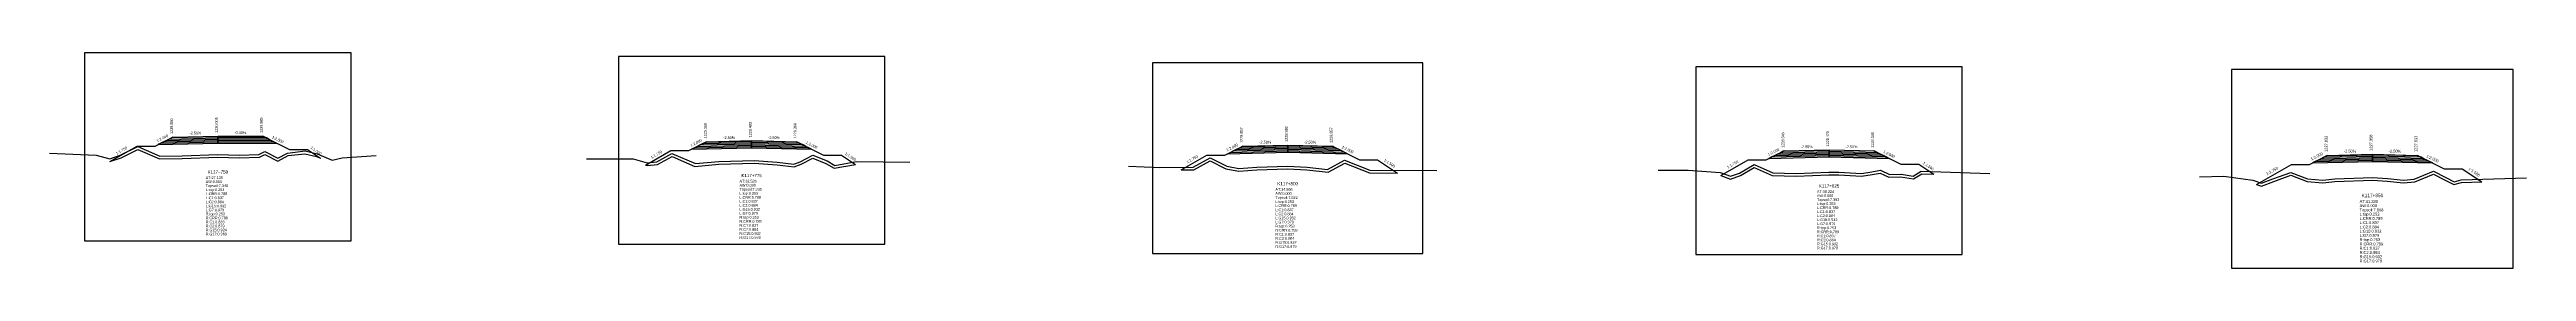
# Model space of a CAD drawing. Extents: x -7 to 78429, y 1189 to 1262.
# Drawn here: x 76318.1 to 76594.1, y 1215.2 to 1239.3 of the extents above; entities that cross this region are included whole.
import ezdxf
from ezdxf.enums import TextEntityAlignment as Align

# ---------------------------------------------------------------- set-up
doc = ezdxf.new("R2010")
doc.units = 0

msp = doc.modelspace()

# ---------------------------------------------------------------- linework, layer by layer
at = {"layer": 'A4_BORDER', "color": 7}
for points in [[(76322.006, 1218.295), (76351.706, 1218.295), (76351.706, 1239.295), (76322.006, 1239.295), (76322.006, 1218.295)], [(76381.49, 1217.906), (76411.19, 1217.906), (76411.19, 1238.906), (76381.49, 1238.906), (76381.49, 1217.906)], [(76441.016, 1216.887), (76471.14, 1216.887), (76471.14, 1238.187), (76441.016, 1238.187), (76441.016, 1216.887)], [(76501.56, 1216.743), (76531.26, 1216.743), (76531.26, 1237.743), (76501.56, 1237.743), (76501.56, 1216.743)], [(76561.262, 1215.239), (76592.658, 1215.239), (76592.658, 1237.439), (76561.262, 1237.439), (76561.262, 1215.239)]]:
    msp.add_lwpolyline(points, dxfattribs=at)
at = {"layer": 'CLEAR_GROUND', "color": 8}
for points in [[(76324.82, 1227.145), (76324.829, 1227.142), (76326.091, 1227.583), (76327.957, 1228.502), (76330.345, 1227.446), (76332.871, 1227.499), (76336.844, 1227.639), (76339.215, 1227.557), (76341.495, 1227.634), (76342.079, 1227.949), (76343.548, 1227.197), (76344.704, 1227.808), (76346.564, 1228.03), (76347.844, 1227.717), (76348.285, 1227.532)], [(76384.52, 1226.756), (76384.681, 1226.713), (76385.868, 1226.808), (76387.477, 1227.719), (76390.025, 1226.608), (76392.701, 1226.87), (76396.618, 1226.952), (76399.17, 1226.792), (76401.088, 1226.544), (76401.874, 1226.84), (76403.17, 1227.532), (76404.615, 1226.946), (76405.538, 1226.404), (76407.919, 1226.815)], [(76444.22, 1226.224), (76445.63, 1226.238), (76447.454, 1227.213), (76449.2, 1226.343), (76450.636, 1226.062), (76452.647, 1226.24), (76456.073, 1226.342), (76458.228, 1226.228), (76460.583, 1225.962), (76462.447, 1226.961), (76465.179, 1225.883), (76468.319, 1225.863)], [(76504.344, 1225.593), (76505.42, 1225.185), (76506.546, 1225.585), (76508.072, 1226.495), (76510.061, 1225.605), (76512.761, 1225.531), (76516.399, 1225.677), (76517.483, 1225.657), (76520.023, 1225.517), (76521.225, 1225.699), (76522.095, 1225.868), (76523.072, 1225.41), (76524.359, 1225.456), (76525.827, 1225.209), (76526.748, 1225.78), (76528.081, 1225.731)], [(76564.044, 1224.595), (76564.588, 1224.406), (76565.982, 1224.928), (76567.868, 1225.623), (76569.671, 1224.912), (76571.423, 1224.768), (76572.779, 1224.916), (76576.967, 1225.066), (76578.611, 1224.965), (76580.416, 1224.77), (76581.695, 1224.881), (76583.761, 1225.743), (76584.991, 1225.097), (76586.022, 1224.582), (76586.885, 1224.799), (76589.161, 1224.866)]]:
    msp.add_lwpolyline(points, dxfattribs=at)
at = {"layer": 'DESIGN_ROAD_TRIMMED', "color": 1}
for points in [[(76324.82, 1227.145), (76327.856, 1228.88), (76329.856, 1228.88), (76331.856, 1229.88), (76331.856, 1229.88), (76331.751, 1229.827), (76331.751, 1229.827), (76331.435, 1229.669), (76331.435, 1229.669), (76331.119, 1229.512), (76331.119, 1229.512), (76330.804, 1229.354), (76330.804, 1229.354), (76330.488, 1229.196), (76330.488, 1229.196), (76330.172, 1229.038), (76336.856, 1229.205), (76336.856, 1229.355), (76336.856, 1229.355), (76336.856, 1229.505), (76336.856, 1229.505), (76336.856, 1229.655), (76336.856, 1229.655), (76336.856, 1229.805), (76336.856, 1229.805), (76336.856, 1229.955), (76336.856, 1229.955), (76336.856, 1230.005), (76336.856, 1230.005), (76336.856, 1230.005), (76336.856, 1230.005), (76336.856, 1230.005), (76336.856, 1229.955), (76336.856, 1229.955), (76336.856, 1229.805), (76336.856, 1229.805), (76336.856, 1229.655), (76336.856, 1229.655), (76336.856, 1229.505), (76336.856, 1229.505), (76336.856, 1229.355), (76336.856, 1229.355), (76336.856, 1229.205), (76343.469, 1229.179), (76343.167, 1229.33), (76343.167, 1229.33), (76342.864, 1229.481), (76342.864, 1229.481), (76342.562, 1229.632), (76342.562, 1229.632), (76342.26, 1229.783), (76342.26, 1229.783), (76341.957, 1229.935), (76341.957, 1229.935), (76341.856, 1229.985), (76341.856, 1229.985), (76344.856, 1228.485), (76346.856, 1228.485), (76348.285, 1227.532)], [(76384.52, 1226.756), (76387.34, 1228.368), (76389.34, 1228.368), (76391.34, 1229.368), (76391.34, 1229.368), (76391.235, 1229.315), (76391.235, 1229.315), (76390.919, 1229.157), (76390.919, 1229.157), (76390.603, 1229), (76390.603, 1229), (76390.287, 1228.842), (76390.287, 1228.842), (76389.972, 1228.684), (76389.972, 1228.684), (76389.656, 1228.526), (76396.34, 1228.693), (76396.34, 1228.843), (76396.34, 1228.843), (76396.34, 1228.993), (76396.34, 1228.993), (76396.34, 1229.143), (76396.34, 1229.143), (76396.34, 1229.293), (76396.34, 1229.293), (76396.34, 1229.443), (76396.34, 1229.443), (76396.34, 1229.493), (76396.34, 1229.493), (76396.34, 1229.493), (76396.34, 1229.493), (76396.34, 1229.493), (76396.34, 1229.443), (76396.34, 1229.443), (76396.34, 1229.293), (76396.34, 1229.293), (76396.34, 1229.143), (76396.34, 1229.143), (76396.34, 1228.993), (76396.34, 1228.993), (76396.34, 1228.843), (76396.34, 1228.843), (76396.34, 1228.693), (76403.024, 1228.526), (76402.709, 1228.684), (76402.709, 1228.684), (76402.393, 1228.842), (76402.393, 1228.842), (76402.077, 1229), (76402.077, 1229), (76401.761, 1229.157), (76401.761, 1229.157), (76401.445, 1229.315), (76401.445, 1229.315), (76401.34, 1229.368), (76401.34, 1229.368), (76404.34, 1227.868), (76406.34, 1227.868), (76407.919, 1226.815)], [(76444.22, 1226.224), (76447.078, 1227.857), (76449.078, 1227.857), (76451.078, 1228.857), (76451.078, 1228.857), (76450.973, 1228.804), (76450.973, 1228.804), (76450.657, 1228.646), (76450.657, 1228.646), (76450.341, 1228.489), (76450.341, 1228.489), (76450.026, 1228.331), (76450.026, 1228.331), (76449.71, 1228.173), (76449.71, 1228.173), (76449.394, 1228.015), (76456.078, 1228.182), (76456.078, 1228.332), (76456.078, 1228.332), (76456.078, 1228.482), (76456.078, 1228.482), (76456.078, 1228.632), (76456.078, 1228.632), (76456.078, 1228.782), (76456.078, 1228.782), (76456.078, 1228.932), (76456.078, 1228.932), (76456.078, 1228.982), (76456.078, 1228.982), (76456.078, 1228.982), (76456.078, 1228.982), (76456.078, 1228.982), (76456.078, 1228.932), (76456.078, 1228.932), (76456.078, 1228.782), (76456.078, 1228.782), (76456.078, 1228.632), (76456.078, 1228.632), (76456.078, 1228.482), (76456.078, 1228.482), (76456.078, 1228.332), (76456.078, 1228.332), (76456.078, 1228.182), (76462.762, 1228.015), (76462.447, 1228.173), (76462.447, 1228.173), (76462.131, 1228.331), (76462.131, 1228.331), (76461.815, 1228.489), (76461.815, 1228.489), (76461.499, 1228.646), (76461.499, 1228.646), (76461.183, 1228.804), (76461.183, 1228.804), (76461.078, 1228.857), (76461.078, 1228.857), (76464.078, 1227.357), (76466.078, 1227.357), (76468.319, 1225.863)], [(76504.344, 1225.593), (76507.41, 1227.345), (76509.41, 1227.345), (76511.41, 1228.345), (76511.41, 1228.345), (76511.305, 1228.292), (76511.305, 1228.292), (76510.989, 1228.134), (76510.989, 1228.134), (76510.673, 1227.977), (76510.673, 1227.977), (76510.357, 1227.819), (76510.357, 1227.819), (76510.042, 1227.661), (76510.042, 1227.661), (76509.726, 1227.503), (76516.41, 1227.67), (76516.41, 1227.82), (76516.41, 1227.82), (76516.41, 1227.97), (76516.41, 1227.97), (76516.41, 1228.12), (76516.41, 1228.12), (76516.41, 1228.27), (76516.41, 1228.27), (76516.41, 1228.42), (76516.41, 1228.42), (76516.41, 1228.47), (76516.41, 1228.47), (76516.41, 1228.47), (76516.41, 1228.47), (76516.41, 1228.47), (76516.41, 1228.42), (76516.41, 1228.42), (76516.41, 1228.27), (76516.41, 1228.27), (76516.41, 1228.12), (76516.41, 1228.12), (76516.41, 1227.97), (76516.41, 1227.97), (76516.41, 1227.82), (76516.41, 1227.82), (76516.41, 1227.67), (76523.094, 1227.503), (76522.778, 1227.661), (76522.778, 1227.661), (76522.463, 1227.819), (76522.463, 1227.819), (76522.147, 1227.977), (76522.147, 1227.977), (76521.831, 1228.134), (76521.831, 1228.134), (76521.515, 1228.292), (76521.515, 1228.292), (76521.41, 1228.345), (76521.41, 1228.345), (76524.41, 1226.845), (76526.41, 1226.845), (76528.081, 1225.731)], [(76564.044, 1224.595), (76567.96, 1226.833), (76569.96, 1226.833), (76571.96, 1227.833), (76571.96, 1227.833), (76571.855, 1227.78), (76571.855, 1227.78), (76571.539, 1227.622), (76571.539, 1227.622), (76571.223, 1227.465), (76571.223, 1227.465), (76570.907, 1227.307), (76570.907, 1227.307), (76570.592, 1227.149), (76570.592, 1227.149), (76570.276, 1226.991), (76576.96, 1227.158), (76576.96, 1227.308), (76576.96, 1227.308), (76576.96, 1227.458), (76576.96, 1227.458), (76576.96, 1227.608), (76576.96, 1227.608), (76576.96, 1227.758), (76576.96, 1227.758), (76576.96, 1227.908), (76576.96, 1227.908), (76576.96, 1227.958), (76576.96, 1227.958), (76576.96, 1227.958), (76576.96, 1227.958), (76576.96, 1227.958), (76576.96, 1227.908), (76576.96, 1227.908), (76576.96, 1227.758), (76576.96, 1227.758), (76576.96, 1227.608), (76576.96, 1227.608), (76576.96, 1227.458), (76576.96, 1227.458), (76576.96, 1227.308), (76576.96, 1227.308), (76576.96, 1227.158), (76583.644, 1226.991), (76583.328, 1227.149), (76583.328, 1227.149), (76583.013, 1227.307), (76583.013, 1227.307), (76582.697, 1227.465), (76582.697, 1227.465), (76582.381, 1227.622), (76582.381, 1227.622), (76582.065, 1227.78), (76582.065, 1227.78), (76581.96, 1227.833), (76581.96, 1227.833), (76584.96, 1226.333), (76586.96, 1226.333), (76589.161, 1224.866)]]:
    msp.add_lwpolyline(points, dxfattribs=at)
at = {"layer": 'FINISHED_ROAD', "color": 2}
for points in [[(76327.856, 1228.88), (76329.856, 1228.88), (76331.856, 1229.88), (76331.856, 1229.88), (76336.856, 1230.005), (76341.856, 1229.985), (76341.856, 1229.985), (76344.856, 1228.485), (76346.856, 1228.485)], [(76387.34, 1228.368), (76389.34, 1228.368), (76391.34, 1229.368), (76391.34, 1229.368), (76396.34, 1229.493), (76401.34, 1229.368), (76401.34, 1229.368), (76404.34, 1227.868), (76406.34, 1227.868)], [(76447.078, 1227.857), (76449.078, 1227.857), (76451.078, 1228.857), (76451.078, 1228.857), (76456.078, 1228.982), (76461.078, 1228.857), (76461.078, 1228.857), (76464.078, 1227.357), (76466.078, 1227.357)], [(76507.41, 1227.345), (76509.41, 1227.345), (76511.41, 1228.345), (76511.41, 1228.345), (76516.41, 1228.47), (76521.41, 1228.345), (76521.41, 1228.345), (76524.41, 1226.845), (76526.41, 1226.845)], [(76567.96, 1226.833), (76569.96, 1226.833), (76571.96, 1227.833), (76571.96, 1227.833), (76576.96, 1227.958), (76581.96, 1227.833), (76581.96, 1227.833), (76584.96, 1226.333), (76586.96, 1226.333)]]:
    msp.add_lwpolyline(points, dxfattribs=at)
at = {"layer": 'LAYER_0', "color": 4}
for points in [[(76331.856, 1229.88), (76331.751, 1229.827), (76336.856, 1229.955), (76336.856, 1230.005)], [(76391.34, 1229.368), (76391.235, 1229.315), (76396.34, 1229.443), (76396.34, 1229.493)], [(76451.078, 1228.857), (76450.973, 1228.804), (76456.078, 1228.932), (76456.078, 1228.982)], [(76511.41, 1228.345), (76511.305, 1228.292), (76516.41, 1228.42), (76516.41, 1228.47)], [(76571.96, 1227.833), (76571.855, 1227.78), (76576.96, 1227.908), (76576.96, 1227.958)]]:
    msp.add_lwpolyline(points, dxfattribs=at)
at = {"layer": 'LAYER_1', "color": 4}
for points in [[(76331.751, 1229.827), (76331.435, 1229.669), (76336.856, 1229.805), (76336.856, 1229.955)], [(76391.235, 1229.315), (76390.919, 1229.157), (76396.34, 1229.293), (76396.34, 1229.443)], [(76450.973, 1228.804), (76450.657, 1228.646), (76456.078, 1228.782), (76456.078, 1228.932)], [(76511.305, 1228.292), (76510.989, 1228.134), (76516.41, 1228.27), (76516.41, 1228.42)], [(76571.855, 1227.78), (76571.539, 1227.622), (76576.96, 1227.758), (76576.96, 1227.908)]]:
    msp.add_lwpolyline(points, dxfattribs=at)
at = {"layer": 'LAYER_10', "color": 6}
for points in [[(76342.864, 1229.481), (76343.167, 1229.33), (76336.856, 1229.355), (76336.856, 1229.505)], [(76402.393, 1228.842), (76402.709, 1228.684), (76396.34, 1228.843), (76396.34, 1228.993)], [(76462.131, 1228.331), (76462.447, 1228.173), (76456.078, 1228.332), (76456.078, 1228.482)], [(76522.463, 1227.819), (76522.778, 1227.661), (76516.41, 1227.82), (76516.41, 1227.97)], [(76583.013, 1227.307), (76583.328, 1227.149), (76576.96, 1227.308), (76576.96, 1227.458)]]:
    msp.add_lwpolyline(points, dxfattribs=at)
at = {"layer": 'LAYER_11', "color": 6}
for points in [[(76343.167, 1229.33), (76343.469, 1229.179), (76336.856, 1229.205), (76336.856, 1229.355)], [(76402.709, 1228.684), (76403.024, 1228.526), (76396.34, 1228.693), (76396.34, 1228.843)], [(76462.447, 1228.173), (76462.762, 1228.015), (76456.078, 1228.182), (76456.078, 1228.332)], [(76522.778, 1227.661), (76523.094, 1227.503), (76516.41, 1227.67), (76516.41, 1227.82)], [(76583.328, 1227.149), (76583.644, 1226.991), (76576.96, 1227.158), (76576.96, 1227.308)]]:
    msp.add_lwpolyline(points, dxfattribs=at)
at = {"layer": 'LAYER_2', "color": 4}
for points in [[(76331.435, 1229.669), (76331.119, 1229.512), (76336.856, 1229.655), (76336.856, 1229.805)], [(76390.919, 1229.157), (76390.603, 1229), (76396.34, 1229.143), (76396.34, 1229.293)], [(76450.657, 1228.646), (76450.341, 1228.489), (76456.078, 1228.632), (76456.078, 1228.782)], [(76510.989, 1228.134), (76510.673, 1227.977), (76516.41, 1228.12), (76516.41, 1228.27)], [(76571.539, 1227.622), (76571.223, 1227.465), (76576.96, 1227.608), (76576.96, 1227.758)]]:
    msp.add_lwpolyline(points, dxfattribs=at)
at = {"layer": 'LAYER_3', "color": 4}
for points in [[(76331.119, 1229.512), (76330.804, 1229.354), (76336.856, 1229.505), (76336.856, 1229.655)], [(76390.603, 1229), (76390.287, 1228.842), (76396.34, 1228.993), (76396.34, 1229.143)], [(76450.341, 1228.489), (76450.026, 1228.331), (76456.078, 1228.482), (76456.078, 1228.632)], [(76510.673, 1227.977), (76510.357, 1227.819), (76516.41, 1227.97), (76516.41, 1228.12)], [(76571.223, 1227.465), (76570.907, 1227.307), (76576.96, 1227.458), (76576.96, 1227.608)]]:
    msp.add_lwpolyline(points, dxfattribs=at)
at = {"layer": 'LAYER_4', "color": 4}
for points in [[(76330.804, 1229.354), (76330.488, 1229.196), (76336.856, 1229.355), (76336.856, 1229.505)], [(76390.287, 1228.842), (76389.972, 1228.684), (76396.34, 1228.843), (76396.34, 1228.993)], [(76450.026, 1228.331), (76449.71, 1228.173), (76456.078, 1228.332), (76456.078, 1228.482)], [(76510.357, 1227.819), (76510.042, 1227.661), (76516.41, 1227.82), (76516.41, 1227.97)], [(76570.907, 1227.307), (76570.592, 1227.149), (76576.96, 1227.308), (76576.96, 1227.458)]]:
    msp.add_lwpolyline(points, dxfattribs=at)
at = {"layer": 'LAYER_5', "color": 4}
for points in [[(76330.488, 1229.196), (76330.172, 1229.038), (76336.856, 1229.205), (76336.856, 1229.355)], [(76389.972, 1228.684), (76389.656, 1228.526), (76396.34, 1228.693), (76396.34, 1228.843)], [(76449.71, 1228.173), (76449.394, 1228.015), (76456.078, 1228.182), (76456.078, 1228.332)], [(76510.042, 1227.661), (76509.726, 1227.503), (76516.41, 1227.67), (76516.41, 1227.82)], [(76570.592, 1227.149), (76570.276, 1226.991), (76576.96, 1227.158), (76576.96, 1227.308)]]:
    msp.add_lwpolyline(points, dxfattribs=at)
at = {"layer": 'LAYER_6', "color": 6}
for points in [[(76341.856, 1229.985), (76341.957, 1229.935), (76336.856, 1229.955), (76336.856, 1230.005)], [(76401.34, 1229.368), (76401.445, 1229.315), (76396.34, 1229.443), (76396.34, 1229.493)], [(76461.078, 1228.857), (76461.183, 1228.804), (76456.078, 1228.932), (76456.078, 1228.982)], [(76521.41, 1228.345), (76521.515, 1228.292), (76516.41, 1228.42), (76516.41, 1228.47)], [(76581.96, 1227.833), (76582.065, 1227.78), (76576.96, 1227.908), (76576.96, 1227.958)]]:
    msp.add_lwpolyline(points, dxfattribs=at)
at = {"layer": 'LAYER_7', "color": 6}
for points in [[(76341.957, 1229.935), (76342.26, 1229.783), (76336.856, 1229.805), (76336.856, 1229.955)], [(76401.445, 1229.315), (76401.761, 1229.157), (76396.34, 1229.293), (76396.34, 1229.443)], [(76461.183, 1228.804), (76461.499, 1228.646), (76456.078, 1228.782), (76456.078, 1228.932)], [(76521.515, 1228.292), (76521.831, 1228.134), (76516.41, 1228.27), (76516.41, 1228.42)], [(76582.065, 1227.78), (76582.381, 1227.622), (76576.96, 1227.758), (76576.96, 1227.908)]]:
    msp.add_lwpolyline(points, dxfattribs=at)
at = {"layer": 'LAYER_8', "color": 6}
for points in [[(76342.26, 1229.783), (76342.562, 1229.632), (76336.856, 1229.655), (76336.856, 1229.805)], [(76401.761, 1229.157), (76402.077, 1229), (76396.34, 1229.143), (76396.34, 1229.293)], [(76461.499, 1228.646), (76461.815, 1228.489), (76456.078, 1228.632), (76456.078, 1228.782)], [(76521.831, 1228.134), (76522.147, 1227.977), (76516.41, 1228.12), (76516.41, 1228.27)], [(76582.381, 1227.622), (76582.697, 1227.465), (76576.96, 1227.608), (76576.96, 1227.758)]]:
    msp.add_lwpolyline(points, dxfattribs=at)
at = {"layer": 'LAYER_9', "color": 6}
for points in [[(76342.562, 1229.632), (76342.864, 1229.481), (76336.856, 1229.505), (76336.856, 1229.655)], [(76402.077, 1229), (76402.393, 1228.842), (76396.34, 1228.993), (76396.34, 1229.143)], [(76461.815, 1228.489), (76462.131, 1228.331), (76456.078, 1228.482), (76456.078, 1228.632)], [(76522.147, 1227.977), (76522.463, 1227.819), (76516.41, 1227.97), (76516.41, 1228.12)], [(76582.697, 1227.465), (76583.013, 1227.307), (76576.96, 1227.458), (76576.96, 1227.608)]]:
    msp.add_lwpolyline(points, dxfattribs=at)
at = {"layer": 'NATURAL_GROUND', "color": 3}
for points in [[(76318.1, 1228.092), (76323.299, 1227.858), (76324.817, 1227.456), (76325.975, 1227.86), (76327.95, 1228.833), (76330.405, 1227.747), (76332.862, 1227.799), (76336.844, 1227.939), (76339.215, 1227.857), (76341.414, 1227.931), (76342.075, 1228.288), (76343.546, 1227.535), (76344.613, 1228.099), (76346.582, 1228.334), (76347.938, 1228.003), (76349.587, 1227.312), (76350.71, 1227.579), (76354.493, 1227.837)], [(76377.946, 1227.459), (76383.121, 1227.447), (76384.709, 1227.016), (76385.778, 1227.102), (76387.46, 1228.054), (76390.073, 1226.914), (76392.683, 1227.17), (76396.624, 1227.252), (76399.199, 1227.091), (76401.052, 1226.851), (76401.75, 1227.114), (76403.153, 1227.863), (76404.748, 1227.216), (76405.595, 1226.718), (76408.042, 1227.141), (76413.979, 1227.063)], [(76438.336, 1226.634), (76441.835, 1226.5), (76445.553, 1226.537), (76447.449, 1227.551), (76449.297, 1226.63), (76450.652, 1226.365), (76452.629, 1226.54), (76456.076, 1226.642), (76458.253, 1226.527), (76460.524, 1226.271), (76462.428, 1227.291), (76465.237, 1226.183), (76472.712, 1226.135)], [(76497.383, 1226.195), (76500.696, 1226.184), (76504.266, 1225.943), (76505.423, 1225.505), (76506.418, 1225.858), (76508.052, 1226.832), (76510.129, 1225.903), (76512.759, 1225.831), (76516.396, 1225.977), (76517.494, 1225.957), (76520.009, 1225.818), (76521.174, 1225.995), (76522.134, 1226.181), (76523.134, 1225.712), (76524.425, 1225.753), (76524.442, 1225.746), (76525.765, 1225.524), (76526.668, 1226.083), (76534.331, 1225.801)], [(76557.696, 1225.425), (76560.402, 1225.531), (76563.619, 1225.06), (76564.584, 1224.725), (76565.878, 1225.209), (76567.872, 1225.944), (76569.74, 1225.207), (76571.419, 1225.069), (76572.757, 1225.215), (76576.971, 1225.366), (76578.636, 1225.264), (76580.419, 1225.071), (76581.622, 1225.176), (76583.776, 1226.074), (76585.128, 1225.364), (76586.057, 1224.9), (76586.843, 1225.098), (76594.127, 1225.311)]]:
    msp.add_lwpolyline(points, dxfattribs=at)
at = {"layer": 'STRUCTURE_LEFT', "color": 4}
for points in [[(76331.856, 1229.88), (76331.751, 1229.827), (76331.751, 1229.827), (76331.435, 1229.669), (76331.435, 1229.669), (76331.119, 1229.512), (76331.119, 1229.512), (76330.804, 1229.354), (76330.804, 1229.354), (76330.488, 1229.196), (76330.488, 1229.196), (76330.172, 1229.038), (76336.856, 1229.205), (76336.856, 1229.355), (76336.856, 1229.355), (76336.856, 1229.505), (76336.856, 1229.505), (76336.856, 1229.655), (76336.856, 1229.655), (76336.856, 1229.805), (76336.856, 1229.805), (76336.856, 1229.955), (76336.856, 1229.955), (76336.856, 1230.005), (76336.856, 1230.005)], [(76391.34, 1229.368), (76391.235, 1229.315), (76391.235, 1229.315), (76390.919, 1229.157), (76390.919, 1229.157), (76390.603, 1229), (76390.603, 1229), (76390.287, 1228.842), (76390.287, 1228.842), (76389.972, 1228.684), (76389.972, 1228.684), (76389.656, 1228.526), (76396.34, 1228.693), (76396.34, 1228.843), (76396.34, 1228.843), (76396.34, 1228.993), (76396.34, 1228.993), (76396.34, 1229.143), (76396.34, 1229.143), (76396.34, 1229.293), (76396.34, 1229.293), (76396.34, 1229.443), (76396.34, 1229.443), (76396.34, 1229.493), (76396.34, 1229.493)], [(76451.078, 1228.857), (76450.973, 1228.804), (76450.973, 1228.804), (76450.657, 1228.646), (76450.657, 1228.646), (76450.341, 1228.489), (76450.341, 1228.489), (76450.026, 1228.331), (76450.026, 1228.331), (76449.71, 1228.173), (76449.71, 1228.173), (76449.394, 1228.015), (76456.078, 1228.182), (76456.078, 1228.332), (76456.078, 1228.332), (76456.078, 1228.482), (76456.078, 1228.482), (76456.078, 1228.632), (76456.078, 1228.632), (76456.078, 1228.782), (76456.078, 1228.782), (76456.078, 1228.932), (76456.078, 1228.932), (76456.078, 1228.982), (76456.078, 1228.982)], [(76511.41, 1228.345), (76511.305, 1228.292), (76511.305, 1228.292), (76510.989, 1228.134), (76510.989, 1228.134), (76510.673, 1227.977), (76510.673, 1227.977), (76510.357, 1227.819), (76510.357, 1227.819), (76510.042, 1227.661), (76510.042, 1227.661), (76509.726, 1227.503), (76516.41, 1227.67), (76516.41, 1227.82), (76516.41, 1227.82), (76516.41, 1227.97), (76516.41, 1227.97), (76516.41, 1228.12), (76516.41, 1228.12), (76516.41, 1228.27), (76516.41, 1228.27), (76516.41, 1228.42), (76516.41, 1228.42), (76516.41, 1228.47), (76516.41, 1228.47)], [(76571.96, 1227.833), (76571.855, 1227.78), (76571.855, 1227.78), (76571.539, 1227.622), (76571.539, 1227.622), (76571.223, 1227.465), (76571.223, 1227.465), (76570.907, 1227.307), (76570.907, 1227.307), (76570.592, 1227.149), (76570.592, 1227.149), (76570.276, 1226.991), (76576.96, 1227.158), (76576.96, 1227.308), (76576.96, 1227.308), (76576.96, 1227.458), (76576.96, 1227.458), (76576.96, 1227.608), (76576.96, 1227.608), (76576.96, 1227.758), (76576.96, 1227.758), (76576.96, 1227.908), (76576.96, 1227.908), (76576.96, 1227.958), (76576.96, 1227.958)]]:
    msp.add_lwpolyline(points, dxfattribs=at)
at = {"layer": 'STRUCTURE_RIGHT', "color": 6}
for points in [[(76336.856, 1230.005), (76336.856, 1230.005), (76336.856, 1229.955), (76336.856, 1229.955), (76336.856, 1229.805), (76336.856, 1229.805), (76336.856, 1229.655), (76336.856, 1229.655), (76336.856, 1229.505), (76336.856, 1229.505), (76336.856, 1229.355), (76336.856, 1229.355), (76336.856, 1229.205), (76343.469, 1229.179), (76343.167, 1229.33), (76343.167, 1229.33), (76342.864, 1229.481), (76342.864, 1229.481), (76342.562, 1229.632), (76342.562, 1229.632), (76342.26, 1229.783), (76342.26, 1229.783), (76341.957, 1229.935), (76341.957, 1229.935), (76341.856, 1229.985)], [(76396.34, 1229.493), (76396.34, 1229.493), (76396.34, 1229.443), (76396.34, 1229.443), (76396.34, 1229.293), (76396.34, 1229.293), (76396.34, 1229.143), (76396.34, 1229.143), (76396.34, 1228.993), (76396.34, 1228.993), (76396.34, 1228.843), (76396.34, 1228.843), (76396.34, 1228.693), (76403.024, 1228.526), (76402.709, 1228.684), (76402.709, 1228.684), (76402.393, 1228.842), (76402.393, 1228.842), (76402.077, 1229), (76402.077, 1229), (76401.761, 1229.157), (76401.761, 1229.157), (76401.445, 1229.315), (76401.445, 1229.315), (76401.34, 1229.368)], [(76456.078, 1228.982), (76456.078, 1228.982), (76456.078, 1228.932), (76456.078, 1228.932), (76456.078, 1228.782), (76456.078, 1228.782), (76456.078, 1228.632), (76456.078, 1228.632), (76456.078, 1228.482), (76456.078, 1228.482), (76456.078, 1228.332), (76456.078, 1228.332), (76456.078, 1228.182), (76462.762, 1228.015), (76462.447, 1228.173), (76462.447, 1228.173), (76462.131, 1228.331), (76462.131, 1228.331), (76461.815, 1228.489), (76461.815, 1228.489), (76461.499, 1228.646), (76461.499, 1228.646), (76461.183, 1228.804), (76461.183, 1228.804), (76461.078, 1228.857)], [(76516.41, 1228.47), (76516.41, 1228.47), (76516.41, 1228.42), (76516.41, 1228.42), (76516.41, 1228.27), (76516.41, 1228.27), (76516.41, 1228.12), (76516.41, 1228.12), (76516.41, 1227.97), (76516.41, 1227.97), (76516.41, 1227.82), (76516.41, 1227.82), (76516.41, 1227.67), (76523.094, 1227.503), (76522.778, 1227.661), (76522.778, 1227.661), (76522.463, 1227.819), (76522.463, 1227.819), (76522.147, 1227.977), (76522.147, 1227.977), (76521.831, 1228.134), (76521.831, 1228.134), (76521.515, 1228.292), (76521.515, 1228.292), (76521.41, 1228.345)], [(76576.96, 1227.958), (76576.96, 1227.958), (76576.96, 1227.908), (76576.96, 1227.908), (76576.96, 1227.758), (76576.96, 1227.758), (76576.96, 1227.608), (76576.96, 1227.608), (76576.96, 1227.458), (76576.96, 1227.458), (76576.96, 1227.308), (76576.96, 1227.308), (76576.96, 1227.158), (76583.644, 1226.991), (76583.328, 1227.149), (76583.328, 1227.149), (76583.013, 1227.307), (76583.013, 1227.307), (76582.697, 1227.465), (76582.697, 1227.465), (76582.381, 1227.622), (76582.381, 1227.622), (76582.065, 1227.78), (76582.065, 1227.78), (76581.96, 1227.833)]]:
    msp.add_lwpolyline(points, dxfattribs=at)

# ---------------------------------------------------------------- texts
at = {"layer": 'INFO_TEXT'}
for s, height, p in [('AT:27.135', 0.3, (76335.506, 1225.195)), ('AW:0.000', 0.3, (76335.506, 1224.745)), ('Topsoil:7.346', 0.3, (76335.506, 1224.295)), ('L:top:0.253', 0.3, (76335.506, 1223.845)), ('L:CRR:0.789', 0.3, (76335.506, 1223.395)), ('L:C1:0.837', 0.3, (76335.506, 1222.945)), ('AT:32.526', 0.3, (76394.99, 1224.806)), ('AW:0.000', 0.3, (76394.99, 1224.356)), ('Topsoil:7.335', 0.3, (76394.99, 1223.906)), ('L:top:0.253', 0.3, (76394.99, 1223.456)), ('L:CRR:0.789', 0.3, (76394.99, 1223.006)), ('L:C1:0.837', 0.3, (76394.99, 1222.556)), ('AT:34.596', 0.3, (76454.709, 1223.885)), ('AW:0.000', 0.3, (76454.709, 1223.429)), ('Topsoil:7.522', 0.3, (76454.709, 1222.973)), ('L:top:0.253', 0.3, (76454.709, 1222.516)), ('AT:38.224', 0.3, (76515.06, 1223.643)), ('AW:0.000', 0.3, (76515.06, 1223.193)), ('Topsoil:7.393', 0.3, (76515.06, 1222.743)), ('AT:41.330', 0.32, (76575.533, 1222.534)), ('L:C2:0.884', 0.3, (76335.506, 1222.495)), ('L:G15:0.932', 0.3, (76335.506, 1222.045)), ('L:G7:0.979', 0.3, (76335.506, 1221.595)), ('R:top:0.253', 0.3, (76335.506, 1221.145)), ('R:CRR:0.788', 0.3, (76335.506, 1220.695)), ('R:C1:0.833', 0.3, (76335.506, 1220.245)), ('R:C2:0.879', 0.3, (76335.506, 1219.795)), ('L:C2:0.884', 0.3, (76394.99, 1222.106)), ('L:G15:0.932', 0.3, (76394.99, 1221.656)), ('L:G7:0.979', 0.3, (76394.99, 1221.206)), ('R:top:0.253', 0.3, (76394.99, 1220.756)), ('R:CRR:0.789', 0.3, (76394.99, 1220.306)), ('R:C1:0.837', 0.3, (76394.99, 1219.856)), ('L:CRR:0.789', 0.3, (76454.709, 1222.06)), ('L:C1:0.837', 0.3, (76454.709, 1221.603)), ('L:C2:0.884', 0.3, (76454.709, 1221.147)), ('L:G15:0.932', 0.3, (76454.709, 1220.69)), ('L:G7:0.979', 0.3, (76454.709, 1220.234)), ('R:top:0.253', 0.3, (76454.709, 1219.778)), ('L:top:0.253', 0.3, (76515.06, 1222.293)), ('L:CRR:0.789', 0.3, (76515.06, 1221.843)), ('L:C1:0.837', 0.3, (76515.06, 1221.393)), ('L:C2:0.884', 0.3, (76515.06, 1220.943)), ('L:G15:0.932', 0.3, (76515.06, 1220.493)), ('L:G7:0.979', 0.3, (76515.06, 1220.043)), ('AW:0.000', 0.32, (76575.533, 1222.058)), ('Topsoil:7.808', 0.32, (76575.533, 1221.582)), ('L:top:0.253', 0.32, (76575.533, 1221.107)), ('L:CRR:0.789', 0.32, (76575.533, 1220.631)), ('L:C1:0.837', 0.32, (76575.533, 1220.155)), ('R:G15:0.924', 0.3, (76335.506, 1219.345)), ('R:G17:0.969', 0.3, (76335.506, 1218.895)), ('R:C2:0.884', 0.3, (76394.99, 1219.406)), ('R:G15:0.932', 0.3, (76394.99, 1218.956)), ('R:G17:0.979', 0.3, (76394.99, 1218.506)), ('R:CRR:0.789', 0.3, (76454.709, 1219.321)), ('R:C1:0.837', 0.3, (76454.709, 1218.865)), ('R:C2:0.884', 0.3, (76454.709, 1218.408)), ('R:G15:0.932', 0.3, (76454.709, 1217.952)), ('R:G17:0.979', 0.3, (76454.709, 1217.496)), ('R:top:0.253', 0.3, (76515.06, 1219.593)), ('R:CRR:0.789', 0.3, (76515.06, 1219.143)), ('R:C1:0.837', 0.3, (76515.06, 1218.693)), ('R:C2:0.884', 0.3, (76515.06, 1218.243)), ('R:G15:0.932', 0.3, (76515.06, 1217.793)), ('R:G17:0.979', 0.3, (76515.06, 1217.343)), ('L:C2:0.884', 0.32, (76575.533, 1219.679)), ('L:G15:0.932', 0.32, (76575.533, 1219.204)), ('L:G7:0.979', 0.32, (76575.533, 1218.728)), ('R:top:0.253', 0.32, (76575.533, 1218.252)), ('R:CRR:0.789', 0.32, (76575.533, 1217.777)), ('R:C1:0.837', 0.32, (76575.533, 1217.301)), ('R:C2:0.884', 0.32, (76575.533, 1216.825)), ('R:G15:0.932', 0.32, (76575.533, 1216.349)), ('R:G17:0.979', 0.32, (76575.533, 1215.874))]:
    msp.add_text(s, height=height, dxfattribs=at).set_placement(p)
at = {"layer": 'LEFT_TEXT_H'}
for s, height, p in [('1229.880', 0.3, (76331.856, 1230.24)), ('1229.368', 0.3, (76391.34, 1229.728)), ('1228.857', 0.304, (76451.078, 1229.222)), ('1228.345', 0.3, (76511.41, 1228.705)), ('1227.833', 0.317, (76571.96, 1228.214))]:
    msp.add_text(s, height=height, rotation=90, dxfattribs=at).set_placement(p)
at = {"layer": 'POINT_TEXT_H'}
for s, height, p in [('1230.005', 0.3, (76336.856, 1230.365)), ('1229.493', 0.3, (76396.34, 1229.853)), ('1228.982', 0.304, (76456.078, 1229.347)), ('1228.470', 0.3, (76516.41, 1228.83)), ('1227.958', 0.317, (76576.96, 1228.339))]:
    msp.add_text(s, height=height, rotation=90, dxfattribs=at).set_placement(p)
at = {"layer": 'RIGHT_TEXT_H'}
for s, height, p in [('1229.985', 0.3, (76341.856, 1230.345)), ('1229.368', 0.3, (76401.34, 1229.728)), ('1228.857', 0.304, (76461.078, 1229.222)), ('1228.345', 0.3, (76521.41, 1228.705)), ('1227.833', 0.317, (76581.96, 1228.214))]:
    msp.add_text(s, height=height, rotation=90, dxfattribs=at).set_placement(p)
at = {"layer": 'SLOPE_left'}
for s, height, rotation, p in [('1:1.750', 0.3, 29.745, (76326.249, 1228.169)), ('1:2.000', 0.3, 26.565, (76330.776, 1229.541)), ('1:1.750', 0.3, 29.745, (76385.841, 1227.719)), ('1:2.000', 0.3, 26.565, (76390.26, 1229.029)), ('1:2.000', 0.304, 26.565, (76449.997, 1228.52)), ('1:2.000', 0.3, 26.565, (76510.329, 1228.006)), ('1:1.750', 0.304, 29.745, (76445.558, 1227.199)), ('1:1.750', 0.3, 29.745, (76505.787, 1226.625)), ('1:1.750', 0.317, 29.745, (76565.907, 1225.879)), ('1:2.000', 0.317, 26.565, (76570.875, 1227.503))]:
    msp.add_text(s, height=height, rotation=rotation, dxfattribs=at).set_placement(p, align=Align.BOTTOM_CENTER)
at = {"layer": 'SLOPE_right'}
for s, height, rotation, p in [('1:2.000', 0.3, -26.565, (76343.437, 1229.396)), ('1:1.500', 0.3, -33.69, (76347.671, 1228.158)), ('1:2.000', 0.3, -26.565, (76402.921, 1228.779)), ('1:2.000', 0.304, -26.565, (76462.66, 1228.27)), ('1:2.000', 0.3, -26.565, (76522.99, 1227.756)), ('1:1.500', 0.3, -33.69, (76407.229, 1227.491)), ('1:1.500', 0.304, -33.69, (76467.3, 1226.762)), ('1:1.500', 0.3, -33.69, (76527.345, 1226.438)), ('1:2.000', 0.317, -26.565, (76583.545, 1227.253)), ('1:1.500', 0.317, -33.69, (76588.166, 1225.758))]:
    msp.add_text(s, height=height, rotation=rotation, dxfattribs=at).set_placement(p, align=Align.BOTTOM_CENTER)
at = {"layer": 'SLOPE_TEXT'}
for s, height, p in [('-2.50%', 0.3, (76334.356, 1230.183)), ('-0.40%', 0.3, (76339.356, 1230.235)), ('-2.50%', 0.3, (76393.84, 1229.67)), ('-2.50%', 0.3, (76398.84, 1229.67)), ('-2.50%', 0.304, (76453.578, 1229.163)), ('-2.50%', 0.304, (76458.578, 1229.163)), ('-2.50%', 0.3, (76513.91, 1228.648)), ('-2.50%', 0.3, (76518.91, 1228.648)), ('-2.50%', 0.317, (76574.46, 1228.149)), ('-2.50%', 0.317, (76579.46, 1228.149))]:
    msp.add_text(s, height=height, dxfattribs=at).set_placement(p, align=Align.CENTER)
at = {"layer": 'STATION_TITLE'}
for s, height, p in [('K117+750', 0.36, (76336.856, 1225.795)), ('K117+775', 0.36, (76396.34, 1225.406)), ('K117+800', 0.365, (76456.078, 1224.494)), ('K117+825', 0.36, (76516.41, 1224.243)), ('K117+850', 0.381, (76576.96, 1223.168))]:
    msp.add_text(s, height=height, dxfattribs=at).set_placement(p, align=Align.CENTER)

doc.saveas('drawing.dxf')
